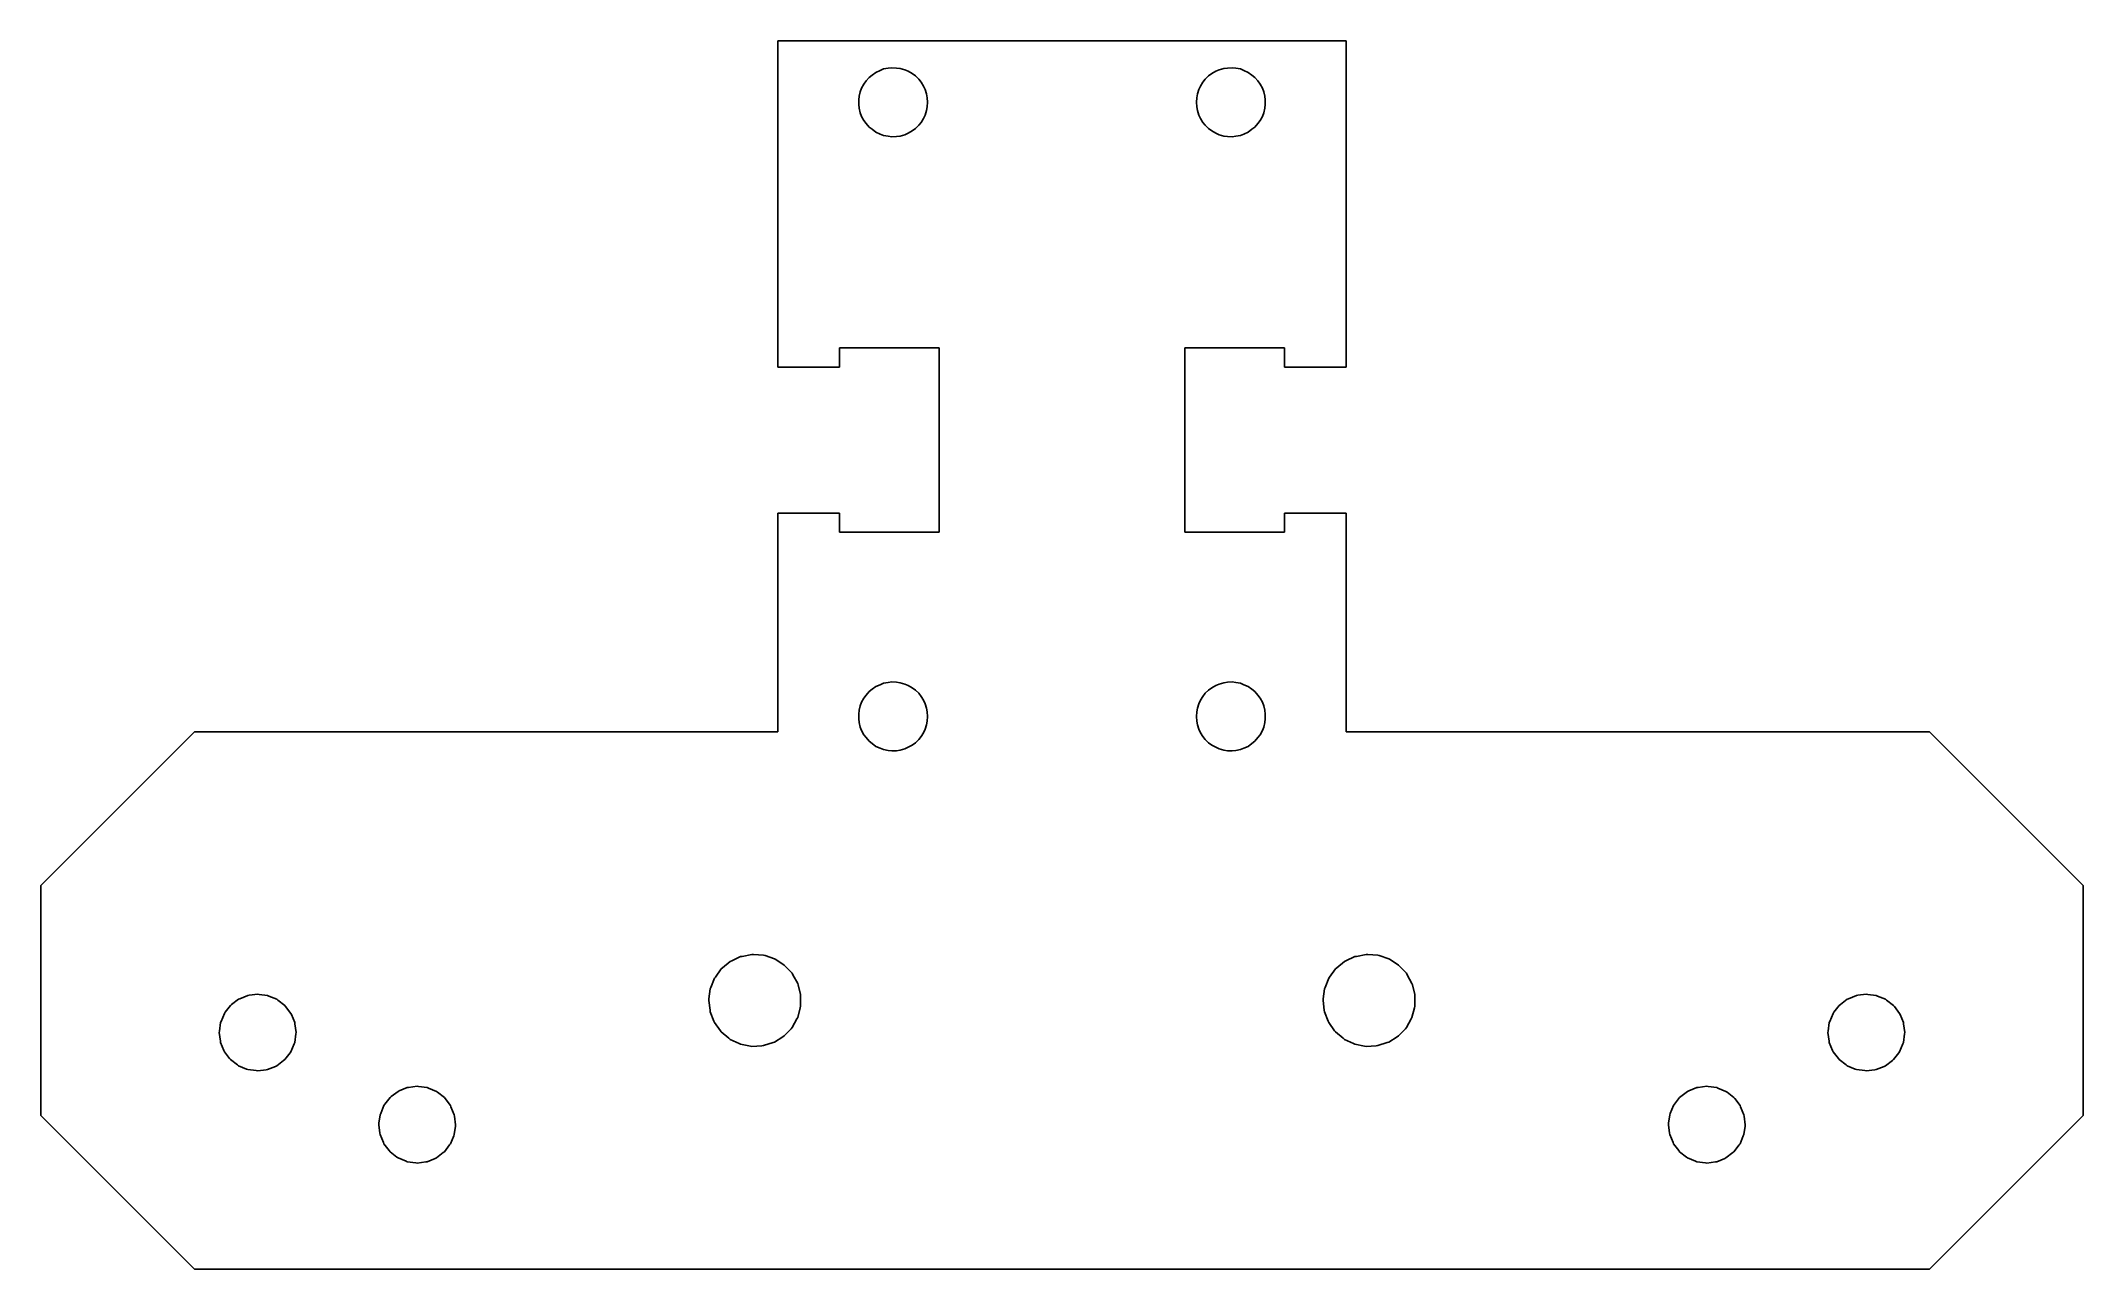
# Model space of a CAD drawing. Header units: metres. Extents: x -61 to 72, y 49 to 129.
import ezdxf

# ---------------------------------------------------------------- set-up
doc = ezdxf.new("R2010")
doc.units = ezdxf.units.M

msp = doc.modelspace()

# ---------------------------------------------------------------- linework, layer by layer
for p, q in [((-13.25, 123.54), (-13.25, 128.95)), ((-13.25, 128.95), (-11.58, 128.95)), ((-11.58, 128.95), (0.5, 128.95)), ((0.5, 128.95), (22.08, 128.95)), ((22.08, 128.95), (23.75, 128.95)), ((23.75, 128.95), (23.75, 123.54)), ((-7.51, 126.34), (-7.31, 126.57)), ((-7.31, 126.57), (-7.12, 126.72)), ((-7.12, 126.72), (-6.88, 126.9)), ((-6.88, 126.9), (-6.6, 127.02)), ((-6.6, 127.02), (-6.37, 127.12)), ((-6.37, 127.12), (-6.07, 127.17)), ((-6.07, 127.17), (-5.83, 127.2)), ((-5.83, 127.2), (-5.52, 127.18)), ((-5.52, 127.18), (-5.28, 127.15)), ((-5.28, 127.15), (-4.99, 127.06)), ((-4.99, 127.06), (-4.76, 126.97)), ((-4.76, 126.97), (-4.5, 126.82)), ((-4.5, 126.82), (-4.3, 126.67)), ((-4.3, 126.67), (-4.08, 126.46)), ((-4.08, 126.46), (-3.93, 126.26)), ((14.43, 126.26), (14.58, 126.46)), ((14.58, 126.46), (14.8, 126.67)), ((14.8, 126.67), (15, 126.82)), ((15, 126.82), (15.26, 126.97)), ((15.26, 126.97), (15.49, 127.06)), ((15.49, 127.06), (15.78, 127.15)), ((15.78, 127.15), (16.02, 127.18)), ((16.02, 127.18), (16.33, 127.2)), ((16.33, 127.2), (16.57, 127.17)), ((16.57, 127.17), (16.87, 127.12)), ((16.87, 127.12), (17.1, 127.02)), ((17.1, 127.02), (17.38, 126.9)), ((17.38, 126.9), (17.62, 126.72)), ((17.62, 126.72), (17.81, 126.57)), ((17.81, 126.57), (18.01, 126.34)), ((-7.99, 125.1), (-7.96, 125.35)), ((-7.99, 124.8), (-7.99, 125.1)), ((-7.96, 125.35), (-7.89, 125.64)), ((-7.89, 125.64), (-7.8, 125.87)), ((-7.8, 125.87), (-7.66, 126.14)), ((-7.66, 126.14), (-7.51, 126.34)), ((-3.93, 126.26), (-3.77, 126.01)), ((-3.77, 126.01), (-3.67, 125.78)), ((-3.67, 125.78), (-3.57, 125.5)), ((-3.57, 125.5), (-3.54, 125.25)), ((-3.54, 125.25), (-3.5, 124.95)), ((14, 124.95), (14.04, 125.25)), ((14.04, 125.25), (14.07, 125.5)), ((14.07, 125.5), (14.17, 125.78)), ((14.17, 125.78), (14.27, 126.01)), ((14.27, 126.01), (14.43, 126.26)), ((18.01, 126.34), (18.16, 126.14)), ((18.16, 126.14), (18.3, 125.87)), ((18.3, 125.87), (18.39, 125.64)), ((18.39, 125.64), (18.46, 125.35)), ((18.46, 125.35), (18.49, 125.1)), ((18.49, 125.1), (18.49, 124.8)), ((-7.96, 124.56), (-7.99, 124.8)), ((-7.89, 124.26), (-7.96, 124.56)), ((-7.8, 124.03), (-7.89, 124.26)), ((-7.66, 123.76), (-7.8, 124.03)), ((-7.51, 123.57), (-7.66, 123.76)), ((-3.77, 123.89), (-3.93, 123.64)), ((-3.67, 124.12), (-3.77, 123.89)), ((-3.57, 124.41), (-3.67, 124.12)), ((-3.54, 124.65), (-3.57, 124.41)), ((-3.5, 124.95), (-3.54, 124.65)), ((14.04, 124.65), (14, 124.95)), ((14.07, 124.41), (14.04, 124.65)), ((14.17, 124.12), (14.07, 124.41)), ((14.07, 124.41), (14.07, 124.41)), ((14.27, 123.89), (14.17, 124.12)), ((14.43, 123.64), (14.27, 123.89)), ((18.16, 123.76), (18.01, 123.57)), ((18.3, 124.03), (18.16, 123.76)), ((18.39, 124.26), (18.3, 124.03)), ((18.46, 124.56), (18.39, 124.26)), ((18.49, 124.8), (18.46, 124.56)), ((-13.25, 107.7), (-13.25, 123.54)), ((-7.31, 123.33), (-7.51, 123.57)), ((-7.12, 123.19), (-7.31, 123.33)), ((-6.88, 123), (-7.12, 123.19)), ((-6.6, 122.88), (-6.88, 123)), ((-6.37, 122.79), (-6.6, 122.88)), ((-6.07, 122.74), (-6.37, 122.79)), ((-5.83, 122.7), (-6.07, 122.74)), ((-5.52, 122.72), (-5.83, 122.7)), ((-5.28, 122.75), (-5.52, 122.72)), ((-4.99, 122.84), (-5.28, 122.75)), ((-4.76, 122.94), (-4.99, 122.84)), ((-4.5, 123.09), (-4.76, 122.94)), ((-4.3, 123.24), (-4.5, 123.09)), ((-4.08, 123.45), (-4.3, 123.24)), ((-4.3, 123.24), (-4.3, 123.24)), ((-3.93, 123.64), (-4.08, 123.45)), ((14.58, 123.45), (14.43, 123.64)), ((14.8, 123.24), (14.58, 123.45)), ((15, 123.09), (14.8, 123.24)), ((15.26, 122.94), (15, 123.09)), ((15.49, 122.84), (15.26, 122.94)), ((15.78, 122.75), (15.49, 122.84)), ((16.02, 122.72), (15.78, 122.75)), ((16.33, 122.7), (16.02, 122.72)), ((16.57, 122.74), (16.33, 122.7)), ((16.87, 122.79), (16.57, 122.74)), ((17.1, 122.88), (16.87, 122.79)), ((17.38, 123), (17.1, 122.88)), ((17.62, 123.19), (17.38, 123)), ((17.81, 123.33), (17.62, 123.19)), ((18.01, 123.57), (17.81, 123.33)), ((23.75, 123.54), (23.75, 107.7)), ((-5.46, 108.95), (-9.25, 108.95)), ((-9.25, 108.95), (-9.25, 107.7)), ((-2.75, 108.95), (-5.46, 108.95)), ((-2.75, 101.95), (-2.75, 108.95)), ((17.04, 108.95), (13.25, 108.95)), ((13.25, 108.95), (13.25, 103.95)), ((19.75, 108.95), (17.04, 108.95)), ((19.75, 107.7), (19.75, 108.95)), ((-12.42, 107.7), (-13.25, 107.7)), ((-9.25, 107.7), (-12.42, 107.7)), ((20.58, 107.7), (19.75, 107.7)), ((23.75, 107.7), (20.58, 107.7)), ((13.25, 103.95), (13.25, 96.95)), ((-2.75, 96.95), (-2.75, 101.95)), ((-13.25, 87.91), (-13.25, 98.2)), ((-13.25, 98.2), (-10.08, 98.2)), ((-10.08, 98.2), (-9.25, 98.2)), ((-9.25, 98.2), (-9.25, 96.95)), ((19.75, 96.95), (19.75, 98.2)), ((19.75, 98.2), (22.92, 98.2)), ((22.92, 98.2), (23.75, 98.2)), ((23.75, 98.2), (23.75, 87.91)), ((-9.25, 96.95), (-6.54, 96.95)), ((-6.54, 96.95), (-2.75, 96.95)), ((13.25, 96.95), (15.96, 96.95)), ((15.96, 96.95), (19.75, 96.95)), ((-13.25, 83.95), (-13.25, 87.91)), ((23.75, 87.91), (23.75, 83.95)), ((-7.51, 86.34), (-7.31, 86.57)), ((-7.31, 86.57), (-7.12, 86.72)), ((-7.12, 86.72), (-6.88, 86.9)), ((-6.88, 86.9), (-6.6, 87.02)), ((-6.6, 87.02), (-6.37, 87.12)), ((-6.37, 87.12), (-6.07, 87.17)), ((-6.07, 87.17), (-5.83, 87.2)), ((-5.83, 87.2), (-5.52, 87.18)), ((-5.52, 87.18), (-5.28, 87.15)), ((-5.28, 87.15), (-4.99, 87.06)), ((-4.99, 87.06), (-4.76, 86.97)), ((-4.76, 86.97), (-4.5, 86.82)), ((-4.5, 86.82), (-4.3, 86.67)), ((-4.3, 86.67), (-4.08, 86.46)), ((-4.08, 86.46), (-3.93, 86.26)), ((14.43, 86.26), (14.58, 86.46)), ((14.58, 86.46), (14.8, 86.67)), ((14.8, 86.67), (15, 86.82)), ((15, 86.82), (15.26, 86.97)), ((15.26, 86.97), (15.49, 87.06)), ((15.49, 87.06), (15.78, 87.15)), ((15.78, 87.15), (16.02, 87.18)), ((16.02, 87.18), (16.33, 87.2)), ((16.33, 87.2), (16.57, 87.17)), ((16.57, 87.17), (16.87, 87.12)), ((16.87, 87.12), (17.1, 87.02)), ((17.1, 87.02), (17.38, 86.9)), ((17.38, 86.9), (17.62, 86.72)), ((17.62, 86.72), (17.81, 86.57)), ((17.81, 86.57), (18.01, 86.34)), ((-7.99, 85.1), (-7.96, 85.35)), ((-7.96, 85.35), (-7.89, 85.64)), ((-7.89, 85.64), (-7.8, 85.87)), ((-7.8, 85.87), (-7.66, 86.14)), ((-7.66, 86.14), (-7.51, 86.34)), ((-3.93, 86.26), (-3.77, 86.01)), ((-3.77, 86.01), (-3.67, 85.78)), ((-3.67, 85.78), (-3.57, 85.5)), ((-3.57, 85.5), (-3.54, 85.25)), ((-3.54, 85.25), (-3.5, 84.95)), ((14, 84.95), (14.04, 85.25)), ((14.04, 85.25), (14.07, 85.5)), ((14.07, 85.5), (14.17, 85.78)), ((14.17, 85.78), (14.27, 86.01)), ((14.27, 86.01), (14.43, 86.26)), ((18.01, 86.34), (18.16, 86.14)), ((18.16, 86.14), (18.3, 85.87)), ((18.3, 85.87), (18.39, 85.64)), ((18.39, 85.64), (18.46, 85.35)), ((18.46, 85.35), (18.49, 85.1)), ((-52.64, 82.56), (-51.25, 83.95)), ((-51.25, 83.95), (-45.97, 83.95)), ((-45.97, 83.95), (-13.25, 83.95)), ((-7.99, 84.8), (-7.99, 85.1)), ((-7.96, 84.56), (-7.99, 84.8)), ((-7.89, 84.26), (-7.96, 84.56)), ((-7.8, 84.03), (-7.89, 84.26)), ((-7.66, 83.76), (-7.8, 84.03)), ((-3.77, 83.89), (-3.93, 83.64)), ((-3.67, 84.12), (-3.77, 83.89)), ((-3.57, 84.41), (-3.67, 84.12)), ((-3.54, 84.65), (-3.57, 84.41)), ((-3.5, 84.95), (-3.54, 84.65)), ((14.04, 84.65), (14, 84.95)), ((14.07, 84.41), (14.04, 84.65)), ((14.17, 84.12), (14.07, 84.41)), ((14.07, 84.41), (14.07, 84.41)), ((14.27, 83.89), (14.17, 84.12)), ((14.43, 83.64), (14.27, 83.89)), ((18.3, 84.03), (18.16, 83.76)), ((18.39, 84.26), (18.3, 84.03)), ((18.46, 84.56), (18.39, 84.26)), ((18.49, 84.8), (18.46, 84.56)), ((18.49, 85.1), (18.49, 84.8)), ((23.75, 83.95), (29.03, 83.95)), ((29.03, 83.95), (61.75, 83.95)), ((61.75, 83.95), (70.36, 75.34)), ((61.75, 83.95), (61.75, 83.95)), ((-61.25, 73.95), (-52.64, 82.56)), ((-7.51, 83.57), (-7.66, 83.76)), ((-7.31, 83.33), (-7.51, 83.57)), ((-7.12, 83.19), (-7.31, 83.33)), ((-6.88, 83), (-7.12, 83.19)), ((-6.6, 82.88), (-6.88, 83)), ((-6.37, 82.79), (-6.6, 82.88)), ((-6.07, 82.74), (-6.37, 82.79)), ((-5.83, 82.7), (-6.07, 82.74)), ((-5.52, 82.72), (-5.83, 82.7)), ((-5.28, 82.75), (-5.52, 82.72)), ((-4.99, 82.84), (-5.28, 82.75)), ((-4.76, 82.94), (-4.99, 82.84)), ((-4.5, 83.09), (-4.76, 82.94)), ((-4.3, 83.24), (-4.5, 83.09)), ((-4.08, 83.45), (-4.3, 83.24)), ((-4.3, 83.24), (-4.3, 83.24)), ((-3.93, 83.64), (-4.08, 83.45)), ((14.58, 83.45), (14.43, 83.64)), ((14.8, 83.24), (14.58, 83.45)), ((15, 83.09), (14.8, 83.24)), ((15.26, 82.94), (15, 83.09)), ((15.49, 82.84), (15.26, 82.94)), ((15.78, 82.75), (15.49, 82.84)), ((16.02, 82.72), (15.78, 82.75)), ((16.33, 82.7), (16.02, 82.72)), ((16.57, 82.74), (16.33, 82.7)), ((16.87, 82.79), (16.57, 82.74)), ((17.1, 82.88), (16.87, 82.79)), ((17.38, 83), (17.1, 82.88)), ((17.62, 83.19), (17.38, 83)), ((17.81, 83.33), (17.62, 83.19)), ((18.01, 83.57), (17.81, 83.33)), ((18.16, 83.76), (18.01, 83.57)), ((70.36, 75.34), (71.75, 73.95)), ((-61.25, 61.04), (-61.25, 73.95)), ((71.75, 73.95), (71.75, 71.87)), ((71.75, 71.87), (71.75, 58.95)), ((-15.68, 69.31), (-16.26, 69.03)), ((-15.57, 69.32), (-15.68, 69.31)), ((-14.94, 69.45), (-15.57, 69.32)), ((-14.83, 69.44), (-14.94, 69.45)), ((-14.19, 69.4), (-14.83, 69.44)), ((-14.09, 69.37), (-14.19, 69.4)), ((-13.47, 69.17), (-14.09, 69.37)), ((-13.38, 69.11), (-13.47, 69.17)), ((24.32, 69.31), (23.74, 69.03)), ((24.43, 69.32), (24.32, 69.31)), ((25.06, 69.45), (24.43, 69.32)), ((25.17, 69.44), (25.06, 69.45)), ((25.81, 69.4), (25.17, 69.44)), ((25.91, 69.37), (25.81, 69.4)), ((26.53, 69.17), (25.91, 69.37)), ((26.62, 69.11), (26.53, 69.17)), ((-17.38, 67.9), (-17.62, 67.3)), ((-17.32, 67.98), (-17.38, 67.9)), ((-16.94, 68.51), (-17.32, 67.98)), ((-16.86, 68.57), (-16.94, 68.51)), ((-16.36, 68.99), (-16.86, 68.57)), ((-16.26, 69.03), (-16.36, 68.99)), ((-12.84, 68.76), (-13.38, 69.11)), ((-12.77, 68.69), (-12.84, 68.76)), ((-12.32, 68.22), (-12.77, 68.69)), ((-12.27, 68.12), (-12.32, 68.22)), ((-11.96, 67.56), (-12.27, 68.12)), ((-12.27, 68.12), (-12.27, 68.12)), ((22.62, 67.9), (22.38, 67.3)), ((22.68, 67.98), (22.62, 67.9)), ((23.06, 68.51), (22.68, 67.98)), ((23.14, 68.57), (23.06, 68.51)), ((23.64, 68.99), (23.14, 68.57)), ((23.74, 69.03), (23.64, 68.99)), ((27.16, 68.76), (26.62, 69.11)), ((27.23, 68.69), (27.16, 68.76)), ((27.68, 68.22), (27.23, 68.69)), ((27.73, 68.12), (27.68, 68.22)), ((28.04, 67.56), (27.73, 68.12)), ((27.73, 68.12), (27.73, 68.12)), ((-48.83, 66.19), (-48.38, 66.53)), ((-48.38, 66.53), (-48.3, 66.56)), ((-48.3, 66.56), (-47.78, 66.78)), ((-47.78, 66.78), (-47.69, 66.79)), ((-47.78, 66.78), (-47.78, 66.78)), ((-47.69, 66.79), (-47.13, 66.86)), ((-47.13, 66.86), (-47.04, 66.85)), ((-47.04, 66.85), (-46.49, 66.78)), ((-46.49, 66.78), (-46.4, 66.74)), ((-46.4, 66.74), (-45.88, 66.53)), ((-45.88, 66.53), (-45.81, 66.47)), ((-17.74, 66.56), (-17.75, 66.45)), ((-17.66, 67.2), (-17.74, 66.56)), ((-17.62, 67.3), (-17.66, 67.2)), ((-11.93, 67.46), (-11.96, 67.56)), ((-11.77, 66.83), (-11.93, 67.46)), ((-11.77, 66.72), (-11.77, 66.83)), ((-11.77, 66.08), (-11.77, 66.72)), ((22.26, 66.56), (22.25, 66.45)), ((22.34, 67.2), (22.26, 66.56)), ((22.38, 67.3), (22.34, 67.2)), ((28.07, 67.46), (28.04, 67.56)), ((28.23, 66.83), (28.07, 67.46)), ((28.23, 66.72), (28.23, 66.83)), ((28.23, 66.08), (28.23, 66.72)), ((55.94, 66.19), (56.38, 66.53)), ((56.38, 66.53), (56.47, 66.56)), ((56.47, 66.56), (56.99, 66.78)), ((56.99, 66.78), (57.08, 66.79)), ((56.99, 66.78), (56.99, 66.78)), ((57.08, 66.79), (57.63, 66.86)), ((57.63, 66.86), (57.72, 66.85)), ((57.72, 66.85), (58.28, 66.78)), ((58.28, 66.78), (58.36, 66.74)), ((58.36, 66.74), (58.88, 66.53)), ((58.88, 66.53), (58.95, 66.47)), ((-49.51, 65.09), (-49.3, 65.61)), ((-49.3, 65.61), (-49.24, 65.69)), ((-49.24, 65.69), (-48.9, 66.13)), ((-48.9, 66.13), (-48.83, 66.19)), ((-45.81, 66.47), (-45.36, 66.13)), ((-45.36, 66.13), (-45.31, 66.06)), ((-45.31, 66.06), (-44.97, 65.61)), ((-44.97, 65.61), (-44.93, 65.53)), ((-44.93, 65.53), (-44.72, 65.01)), ((-17.75, 66.45), (-17.67, 65.81)), ((-17.67, 65.81), (-17.66, 65.71)), ((-17.66, 65.71), (-17.42, 65.1)), ((-12.32, 64.69), (-12.01, 65.26)), ((-12.01, 65.26), (-11.96, 65.35)), ((-11.96, 65.35), (-11.8, 65.98)), ((-11.8, 65.98), (-11.77, 66.08)), ((22.25, 66.45), (22.33, 65.81)), ((22.33, 65.81), (22.34, 65.71)), ((22.34, 65.71), (22.58, 65.1)), ((27.68, 64.69), (27.99, 65.26)), ((27.99, 65.26), (28.04, 65.35)), ((28.04, 65.35), (28.2, 65.98)), ((28.2, 65.98), (28.23, 66.08)), ((55.25, 65.09), (55.47, 65.61)), ((55.47, 65.61), (55.52, 65.69)), ((55.52, 65.69), (55.86, 66.13)), ((55.86, 66.13), (55.94, 66.19)), ((58.95, 66.47), (59.4, 66.13)), ((59.4, 66.13), (59.46, 66.06)), ((59.46, 66.06), (59.8, 65.61)), ((59.8, 65.61), (59.83, 65.53)), ((59.83, 65.53), (60.05, 65.01)), ((-49.63, 64.36), (-49.62, 64.45)), ((-49.56, 63.81), (-49.63, 64.36)), ((-49.62, 64.45), (-49.55, 65.01)), ((-49.55, 65.01), (-49.51, 65.09)), ((-44.72, 65.01), (-44.71, 64.92)), ((-44.64, 64.27), (-44.72, 63.72)), ((-44.71, 64.92), (-44.63, 64.36)), ((-44.63, 64.36), (-44.64, 64.27)), ((-17.42, 65.1), (-17.38, 65.01)), ((-17.38, 65.01), (-17, 64.48)), ((-17, 64.48), (-16.94, 64.4)), ((-16.94, 64.4), (-16.44, 63.99)), ((-16.44, 63.99), (-16.36, 63.92)), ((-16.36, 63.92), (-15.77, 63.64)), ((-13.47, 63.74), (-12.93, 64.08)), ((-12.93, 64.08), (-12.84, 64.14)), ((-12.84, 64.14), (-12.39, 64.61)), ((-12.39, 64.61), (-12.32, 64.69)), ((22.58, 65.1), (22.62, 65.01)), ((22.62, 65.01), (23, 64.48)), ((23, 64.48), (23.06, 64.4)), ((23.06, 64.4), (23.56, 63.99)), ((23.56, 63.99), (23.64, 63.92)), ((23.64, 63.92), (24.23, 63.64)), ((26.53, 63.74), (27.07, 64.08)), ((27.07, 64.08), (27.16, 64.14)), ((27.16, 64.14), (27.61, 64.61)), ((27.61, 64.61), (27.68, 64.69)), ((55.13, 64.36), (55.14, 64.45)), ((55.21, 63.81), (55.13, 64.36)), ((55.14, 64.45), (55.22, 65.01)), ((55.22, 65.01), (55.25, 65.09)), ((60.05, 65.01), (60.06, 64.92)), ((60.12, 64.27), (60.05, 63.72)), ((60.06, 64.92), (60.13, 64.36)), ((60.13, 64.36), (60.12, 64.27)), ((-49.55, 63.72), (-49.56, 63.81)), ((-49.33, 63.2), (-49.55, 63.72)), ((-49.3, 63.11), (-49.33, 63.2)), ((-48.96, 62.67), (-49.3, 63.11)), ((-48.9, 62.6), (-48.96, 62.67)), ((-48.45, 62.25), (-48.9, 62.6)), ((-45.44, 62.54), (-45.88, 62.2)), ((-45.36, 62.6), (-45.44, 62.54)), ((-45.02, 63.04), (-45.36, 62.6)), ((-44.97, 63.11), (-45.02, 63.04)), ((-44.75, 63.63), (-44.97, 63.11)), ((-44.72, 63.72), (-44.75, 63.63)), ((-15.77, 63.64), (-15.68, 63.6)), ((-15.68, 63.6), (-15.04, 63.48)), ((-15.04, 63.48), (-14.94, 63.46)), ((-14.94, 63.46), (-14.29, 63.5)), ((-14.29, 63.5), (-14.19, 63.51)), ((-14.19, 63.51), (-13.57, 63.71)), ((-13.57, 63.71), (-13.47, 63.74)), ((24.23, 63.64), (24.32, 63.6)), ((24.32, 63.6), (24.96, 63.48)), ((24.96, 63.48), (25.06, 63.46)), ((25.06, 63.46), (25.71, 63.5)), ((25.71, 63.5), (25.81, 63.51)), ((25.81, 63.51), (26.43, 63.71)), ((26.43, 63.71), (26.53, 63.74)), ((55.22, 63.72), (55.21, 63.81)), ((55.43, 63.2), (55.22, 63.72)), ((55.47, 63.11), (55.43, 63.2)), ((55.81, 62.67), (55.47, 63.11)), ((55.86, 62.6), (55.81, 62.67)), ((56.31, 62.25), (55.86, 62.6)), ((59.33, 62.54), (58.88, 62.2)), ((59.4, 62.6), (59.33, 62.54)), ((59.74, 63.04), (59.4, 62.6)), ((59.8, 63.11), (59.74, 63.04)), ((60.01, 63.63), (59.8, 63.11)), ((60.05, 63.72), (60.01, 63.63)), ((-48.38, 62.2), (-48.45, 62.25)), ((-47.86, 61.98), (-48.38, 62.2)), ((-47.78, 61.95), (-47.86, 61.98)), ((-47.22, 61.88), (-47.78, 61.95)), ((-47.13, 61.86), (-47.22, 61.88)), ((-46.58, 61.94), (-47.13, 61.86)), ((-46.49, 61.95), (-46.58, 61.94)), ((-45.97, 62.16), (-46.49, 61.95)), ((-45.88, 62.2), (-45.97, 62.16)), ((56.38, 62.2), (56.31, 62.25)), ((56.9, 61.98), (56.38, 62.2)), ((56.99, 61.95), (56.9, 61.98)), ((57.54, 61.88), (56.99, 61.95)), ((57.63, 61.86), (57.54, 61.88)), ((58.19, 61.94), (57.63, 61.86)), ((58.28, 61.95), (58.19, 61.94)), ((58.8, 62.16), (58.28, 61.95)), ((58.88, 62.2), (58.8, 62.16)), ((-61.25, 58.95), (-61.25, 61.04)), ((-38.51, 60.13), (-38.85, 59.69)), ((-38.44, 60.19), (-38.51, 60.13)), ((-37.99, 60.53), (-38.44, 60.19)), ((-37.91, 60.56), (-37.99, 60.53)), ((-37.39, 60.78), (-37.91, 60.56)), ((-37.3, 60.79), (-37.39, 60.78)), ((-36.74, 60.86), (-37.3, 60.79)), ((-36.65, 60.85), (-36.74, 60.86)), ((-36.09, 60.78), (-36.65, 60.85)), ((-36.01, 60.74), (-36.09, 60.78)), ((-35.49, 60.53), (-36.01, 60.74)), ((-35.42, 60.47), (-35.49, 60.53)), ((-34.97, 60.13), (-35.42, 60.47)), ((-34.92, 60.06), (-34.97, 60.13)), ((-34.58, 59.61), (-34.92, 60.06)), ((45.47, 60.13), (45.13, 59.69)), ((45.54, 60.19), (45.47, 60.13)), ((45.99, 60.53), (45.54, 60.19)), ((46.07, 60.56), (45.99, 60.53)), ((46.59, 60.78), (46.07, 60.56)), ((46.68, 60.79), (46.59, 60.78)), ((47.24, 60.86), (46.68, 60.79)), ((47.33, 60.85), (47.24, 60.86)), ((47.89, 60.78), (47.33, 60.85)), ((47.97, 60.74), (47.89, 60.78)), ((48.49, 60.53), (47.97, 60.74)), ((48.56, 60.47), (48.49, 60.53)), ((49.01, 60.13), (48.56, 60.47)), ((49.06, 60.06), (49.01, 60.13)), ((49.41, 59.61), (49.06, 60.06)), ((-59.86, 57.56), (-61.25, 58.95)), ((-39.16, 59.01), (-39.23, 58.45)), ((-39.12, 59.09), (-39.16, 59.01)), ((-39.16, 59.01), (-39.16, 59.01)), ((-38.91, 59.61), (-39.12, 59.09)), ((-38.85, 59.69), (-38.91, 59.61)), ((-34.54, 59.53), (-34.58, 59.61)), ((-34.33, 59.01), (-34.54, 59.53)), ((-34.31, 58.92), (-34.33, 59.01)), ((-34.24, 58.36), (-34.31, 58.92)), ((44.83, 59.01), (44.75, 58.45)), ((44.86, 59.09), (44.83, 59.01)), ((45.08, 59.61), (44.86, 59.09)), ((45.13, 59.69), (45.08, 59.61)), ((49.44, 59.53), (49.41, 59.61)), ((49.66, 59.01), (49.44, 59.53)), ((49.67, 58.92), (49.66, 59.01)), ((49.74, 58.36), (49.67, 58.92)), ((71.75, 58.95), (63.14, 50.34)), ((-51.25, 48.95), (-59.86, 57.56)), ((-39.23, 58.45), (-39.24, 58.36)), ((-39.24, 58.36), (-39.17, 57.81)), ((-39.17, 57.81), (-39.16, 57.72)), ((-39.16, 57.72), (-38.94, 57.2)), ((-38.94, 57.2), (-38.91, 57.11)), ((-34.58, 57.11), (-34.36, 57.63)), ((-34.36, 57.63), (-34.33, 57.72)), ((-34.33, 57.72), (-34.25, 58.27)), ((-34.25, 58.27), (-34.24, 58.36)), ((44.75, 58.45), (44.74, 58.36)), ((44.74, 58.36), (44.81, 57.81)), ((44.81, 57.81), (44.83, 57.72)), ((44.83, 57.72), (45.04, 57.2)), ((45.04, 57.2), (45.08, 57.11)), ((49.41, 57.11), (49.62, 57.63)), ((49.62, 57.63), (49.66, 57.72)), ((49.66, 57.72), (49.73, 58.27)), ((49.73, 58.27), (49.74, 58.36)), ((-38.91, 57.11), (-38.56, 56.67)), ((-38.56, 56.67), (-38.51, 56.6)), ((-38.51, 56.6), (-38.06, 56.25)), ((-38.06, 56.25), (-37.99, 56.2)), ((-37.99, 56.2), (-37.47, 55.98)), ((-37.47, 55.98), (-37.39, 55.95)), ((-37.39, 55.95), (-36.83, 55.88)), ((-36.83, 55.88), (-36.74, 55.86)), ((-36.74, 55.86), (-36.18, 55.94)), ((-36.18, 55.94), (-36.09, 55.95)), ((-36.09, 55.95), (-35.57, 56.16)), ((-35.57, 56.16), (-35.49, 56.2)), ((-35.49, 56.2), (-35.04, 56.54)), ((-35.04, 56.54), (-34.97, 56.6)), ((-34.97, 56.6), (-34.63, 57.04)), ((-34.63, 57.04), (-34.58, 57.11)), ((45.08, 57.11), (45.42, 56.67)), ((45.42, 56.67), (45.47, 56.6)), ((45.47, 56.6), (45.92, 56.25)), ((45.92, 56.25), (45.99, 56.2)), ((45.99, 56.2), (46.51, 55.98)), ((46.51, 55.98), (46.59, 55.95)), ((46.59, 55.95), (47.15, 55.88)), ((47.15, 55.88), (47.24, 55.86)), ((47.24, 55.86), (47.8, 55.94)), ((47.8, 55.94), (47.89, 55.95)), ((47.89, 55.95), (48.41, 56.16)), ((48.41, 56.16), (48.49, 56.2)), ((48.49, 56.2), (48.94, 56.54)), ((48.94, 56.54), (49.01, 56.6)), ((49.01, 56.6), (49.35, 57.04)), ((49.35, 57.04), (49.41, 57.11)), ((49.41, 57.11), (49.41, 57.11)), ((63.14, 50.34), (61.75, 48.95)), ((-33.75, 48.95), (-51.25, 48.95)), ((32.17, 48.95), (-33.75, 48.95)), ((44.25, 48.95), (32.17, 48.95)), ((61.75, 48.95), (44.25, 48.95))]:
    msp.add_line(p, q)

doc.saveas('drawing.dxf')
